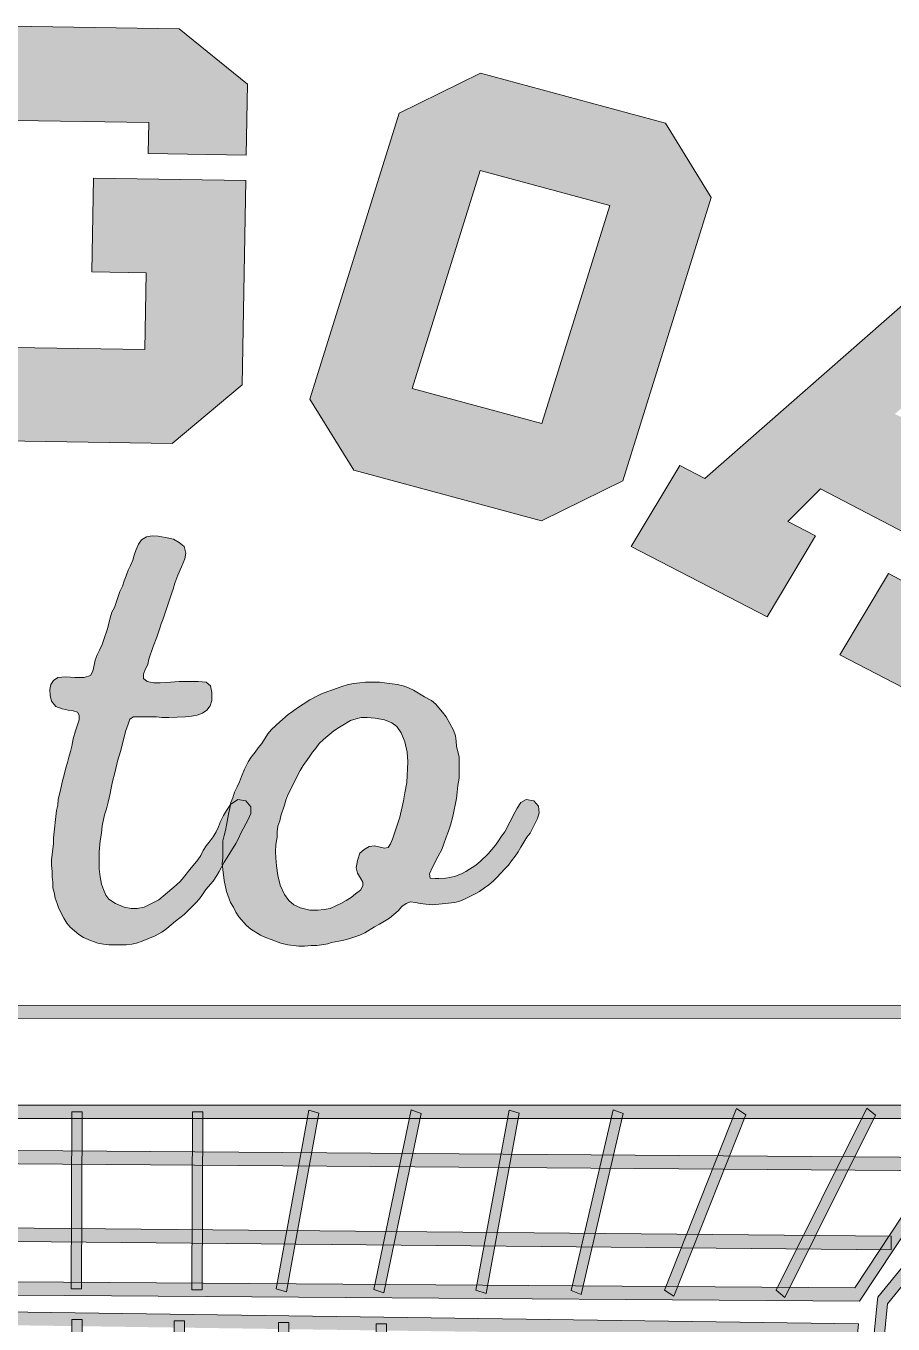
# Model space of a CAD drawing. Header units: inches. Extents: x 0.5 to 14.5, y -16.1 to -0.8.
# Drawn here: x 7.5 to 11.95, y -7.49 to -0.82 of the extents above; entities that cross this region are included whole.
import ezdxf

# ---------------------------------------------------------------- set-up
doc = ezdxf.new("R2010")
doc.units = ezdxf.units.IN
doc.header["$MEASUREMENT"] = 0
doc.layers.add('Layer 1', color=7, linetype='Continuous')

# ---------------------------------------------------------------- blocks, each defined once
blk = doc.blocks.new('block 6')
at = {"layer": 'Layer 1', "true_color": 0xc69c6d}
h = blk.add_hatch(color=33, dxfattribs=at)
h.dxf.hatch_style = 2
edge = h.paths.add_edge_path()
edge.add_spline(control_points=[(2.0844, -12.6171), (2.0844, -12.6171), (2.0844, -6.116), (2.0844, -6.116), (2.0844, -6.116), (2.0875, -6.0999), (2.0875, -6.0999), (2.1406, -5.9713), (2.2119, -5.8903), (2.3134, -5.8511), (2.3134, -5.8511), (12.6945, -5.8527), (12.6945, -5.8527), (12.788, -5.8903), (12.8593, -5.9711), (12.9125, -6.0998), (12.9125, -6.0998), (12.9156, -12.6171), (12.9156, -12.6171), (12.9156, -12.6171), (12.4864, -12.6171), (12.4864, -12.6171), (12.4864, -12.6171), (12.4864, -6.4326), (12.4864, -6.4326), (12.4864, -6.4326), (2.5136, -6.4326), (2.5136, -6.4326), (2.5136, -6.4326), (2.5136, -12.6171), (2.5136, -12.6171), (2.5136, -12.6171), (2.0844, -12.6171), (2.0844, -12.6171), (2.0844, -12.6171), (2.0844, -12.6171), (2.0844, -12.6171)], knot_values=[0, 0, 0, 0, 1, 1, 1, 2, 2, 2, 3, 3, 3, 4, 4, 4, 5, 5, 5, 6, 6, 6, 7, 7, 7, 8, 8, 8, 9, 9, 9, 10, 10, 10, 11, 11, 11, 12, 12, 12, 12], degree=3, periodic=1)
edge = h.paths.add_edge_path()
edge.add_spline(control_points=[(2.4603, -12.5484), (2.4603, -12.5484), (2.4603, -6.3639), (2.4603, -6.3639), (2.4603, -6.3639), (12.5396, -6.3639), (12.5396, -6.3639), (12.5396, -6.3639), (12.5396, -12.5484), (12.5396, -12.5484), (12.5396, -12.5484), (12.8623, -12.5484), (12.8623, -12.5484), (12.8623, -12.5484), (12.8623, -6.1248), (12.8623, -6.1248), (12.8159, -6.0157), (12.7575, -5.9501), (12.6866, -5.9199), (12.6866, -5.9199), (2.3213, -5.9183), (2.3213, -5.9183), (2.2424, -5.9501), (2.184, -6.0157), (2.1377, -6.1248), (2.1377, -6.1248), (2.1377, -12.5484), (2.1377, -12.5484), (2.1377, -12.5484), (2.4603, -12.5484), (2.4603, -12.5484), (2.4603, -12.5484), (2.4603, -12.5484), (2.4603, -12.5484)], knot_values=[0, 0, 0, 0, 1, 1, 1, 2, 2, 2, 3, 3, 3, 4, 4, 4, 5, 5, 5, 6, 6, 6, 7, 7, 7, 8, 8, 8, 9, 9, 9, 10, 10, 10, 11, 11, 11, 11], degree=3, periodic=1)
at = {"layer": 'Layer 1', "lineweight": 0}
for points, knots in [([(2.0844, -12.6171), (2.0844, -12.6171), (2.0844, -6.116), (2.0844, -6.116), (2.0844, -6.116), (2.0875, -6.0999), (2.0875, -6.0999), (2.1406, -5.9713), (2.2119, -5.8903), (2.3134, -5.8511), (2.3134, -5.8511), (12.6945, -5.8527), (12.6945, -5.8527), (12.788, -5.8903), (12.8593, -5.9711), (12.9125, -6.0998), (12.9125, -6.0998), (12.9156, -12.6171), (12.9156, -12.6171), (12.9156, -12.6171), (12.4864, -12.6171), (12.4864, -12.6171), (12.4864, -12.6171), (12.4864, -6.4326), (12.4864, -6.4326), (12.4864, -6.4326), (2.5136, -6.4326), (2.5136, -6.4326), (2.5136, -6.4326), (2.5136, -12.6171), (2.5136, -12.6171), (2.5136, -12.6171), (2.0844, -12.6171), (2.0844, -12.6171), (2.0844, -12.6171), (2.0844, -12.6171), (2.0844, -12.6171)], [0, 0, 0, 0, 1, 1, 1, 2, 2, 2, 3, 3, 3, 4, 4, 4, 5, 5, 5, 6, 6, 6, 7, 7, 7, 8, 8, 8, 9, 9, 9, 10, 10, 10, 11, 11, 11, 12, 12, 12, 12]), ([(2.4603, -12.5484), (2.4603, -12.5484), (2.4603, -6.3639), (2.4603, -6.3639), (2.4603, -6.3639), (12.5396, -6.3639), (12.5396, -6.3639), (12.5396, -6.3639), (12.5396, -12.5484), (12.5396, -12.5484), (12.5396, -12.5484), (12.8623, -12.5484), (12.8623, -12.5484), (12.8623, -12.5484), (12.8623, -6.1248), (12.8623, -6.1248), (12.8159, -6.0157), (12.7575, -5.9501), (12.6866, -5.9199), (12.6866, -5.9199), (2.3213, -5.9183), (2.3213, -5.9183), (2.2424, -5.9501), (2.184, -6.0157), (2.1377, -6.1248), (2.1377, -6.1248), (2.1377, -12.5484), (2.1377, -12.5484), (2.1377, -12.5484), (2.4603, -12.5484), (2.4603, -12.5484), (2.4603, -12.5484), (2.4603, -12.5484), (2.4603, -12.5484)], [0, 0, 0, 0, 1, 1, 1, 2, 2, 2, 3, 3, 3, 4, 4, 4, 5, 5, 5, 6, 6, 6, 7, 7, 7, 8, 8, 8, 9, 9, 9, 10, 10, 10, 11, 11, 11, 11])]:
    blk.add_open_spline(points, degree=3, knots=knots, dxfattribs=at)
blk = doc.blocks.new('block 5')
at = {"layer": 'Layer 1'}
blk.add_blockref('block 6', (0, 0), dxfattribs=at)
blk = doc.blocks.new('block 4')
at = {"layer": 'Layer 1'}
blk.add_blockref('block 5', (0, 0), dxfattribs=at)
blk = doc.blocks.new('block 9')
at = {"layer": 'Layer 1', "true_color": 0xc69c6d}
h = blk.add_hatch(color=33, dxfattribs=at)
h.dxf.hatch_style = 2
h.paths.add_polyline_path([(2.4603, -12.6523), (2.4603, -12.2568), (3.4771, -11.3665), (3.0097, -7.346), (2.4603, -6.5481), (2.4603, -6.3639), (2.6006, -6.3639), (3.1491, -7.241), (11.756, -7.3022), (12.3758, -6.3639), (12.5396, -6.3639), (12.5396, -6.6284), (11.9245, -7.384), (11.5343, -11.3517), (12.5396, -12.3194), (12.5396, -12.6511), (11.4135, -11.5709), (3.6341, -11.4942)])
h.paths.add_polyline_path([(12.4864, -12.3538), (11.4775, -11.3829), (11.8729, -7.3632), (11.8742, -7.3509), (12.4864, -6.5989), (12.4864, -6.4326), (12.4004, -6.4326), (11.7805, -7.3712), (3.1362, -7.3096), (3.1235, -7.3095), (2.5752, -6.4326), (2.5136, -6.4326), (2.5136, -6.5221), (3.0547, -7.308), (3.5348, -11.399), (2.5136, -12.2933), (2.5136, -12.5132), (3.609, -11.4324), (3.6163, -11.4252), (11.4227, -11.5023), (12.4864, -12.5144)])
h.paths.add_polyline_path([(11.3983, -11.3711), (3.6608, -11.3095), (3.6385, -11.3093), (3.1249, -7.4057), (3.1195, -7.3652), (11.7745, -7.4874)])
h.paths.add_polyline_path([(11.7141, -7.5553), (3.1827, -7.4347), (3.6835, -11.2409), (11.3513, -11.3021)])
at = {"layer": 'Layer 1', "lineweight": 0}
for points in [[(2.4603, -12.6523), (2.4603, -12.2568), (3.4771, -11.3665), (3.0097, -7.346), (2.4603, -6.5481), (2.4603, -6.3639), (2.6006, -6.3639), (3.1491, -7.241), (11.756, -7.3022), (12.3758, -6.3639), (12.5396, -6.3639), (12.5396, -6.6284), (11.9245, -7.384), (11.5343, -11.3517), (12.5396, -12.3194), (12.5396, -12.6511), (11.4135, -11.5709), (3.6341, -11.4942), (2.4603, -12.6523), (2.4603, -12.6523)], [(12.4864, -12.3538), (11.4775, -11.3829), (11.8729, -7.3632), (11.8742, -7.3509), (12.4864, -6.5989), (12.4864, -6.4326), (12.4004, -6.4326), (11.7805, -7.3712), (3.1362, -7.3096), (3.1235, -7.3095), (2.5752, -6.4326), (2.5136, -6.4326), (2.5136, -6.5221), (3.0547, -7.308), (3.5348, -11.399), (2.5136, -12.2933), (2.5136, -12.5132), (3.609, -11.4324), (3.6163, -11.4252), (11.4227, -11.5023), (12.4864, -12.5144), (12.4864, -12.3538), (12.4864, -12.3538)], [(11.3983, -11.3711), (3.6608, -11.3095), (3.6385, -11.3093), (3.1249, -7.4057), (3.1195, -7.3652), (11.7745, -7.4874), (11.3983, -11.3711), (11.3983, -11.3711)]]:
    blk.add_lwpolyline(points, dxfattribs=at)
blk = doc.blocks.new('block 8')
at = {"layer": 'Layer 1'}
blk.add_blockref('block 9', (0, 0), dxfattribs=at)
blk = doc.blocks.new('block 7')
at = {"layer": 'Layer 1'}
blk.add_blockref('block 8', (0, 0), dxfattribs=at)
blk = doc.blocks.new('block 12')
at = {"layer": 'Layer 1', "true_color": 0xc69c6d}
h = blk.add_hatch(color=33, dxfattribs=at)
h.dxf.hatch_style = 2
h.paths.add_polyline_path([(12.2102, -6.702), (12.2104, -6.6333), (2.7119, -6.562), (2.7117, -6.6307)])
at = {"layer": 'Layer 1', "lineweight": 0}
blk.add_lwpolyline([(12.2102, -6.702), (12.2104, -6.6333), (2.7119, -6.562), (2.7117, -6.6307), (12.2102, -6.702), (12.2102, -6.702)], dxfattribs=at)
blk = doc.blocks.new('block 11')
at = {"layer": 'Layer 1'}
blk.add_blockref('block 12', (0, 0), dxfattribs=at)
blk = doc.blocks.new('block 10')
at = {"layer": 'Layer 1'}
blk.add_blockref('block 11', (0, 0), dxfattribs=at)
blk = doc.blocks.new('block 15')
at = {"layer": 'Layer 1', "true_color": 0xc69c6d}
h = blk.add_hatch(color=33, dxfattribs=at)
h.dxf.hatch_style = 2
h.paths.add_polyline_path([(11.9424, -7.107), (11.9428, -7.0382), (2.9564, -6.9528), (2.956, -7.0216)])
at = {"layer": 'Layer 1', "lineweight": 0}
blk.add_lwpolyline([(11.9424, -7.107), (11.9428, -7.0382), (2.9564, -6.9528), (2.956, -7.0216), (11.9424, -7.107), (11.9424, -7.107)], dxfattribs=at)
blk = doc.blocks.new('block 14')
at = {"layer": 'Layer 1'}
blk.add_blockref('block 15', (0, 0), dxfattribs=at)
blk = doc.blocks.new('block 13')
at = {"layer": 'Layer 1'}
blk.add_blockref('block 14', (0, 0), dxfattribs=at)
blk = doc.blocks.new('block 18')
at = {"layer": 'Layer 1', "true_color": 0xc69c6d}
h = blk.add_hatch(color=33, dxfattribs=at)
h.dxf.hatch_style = 2
h.paths.add_polyline_path([(11.3971, -7.3524), (11.8621, -6.4168), (11.8173, -6.3798), (11.3523, -7.3154)])
at = {"layer": 'Layer 1', "lineweight": 0}
blk.add_lwpolyline([(11.3971, -7.3524), (11.8621, -6.4168), (11.8173, -6.3798), (11.3523, -7.3154), (11.3971, -7.3524), (11.3971, -7.3524)], dxfattribs=at)
blk = doc.blocks.new('block 17')
at = {"layer": 'Layer 1'}
blk.add_blockref('block 18', (0, 0), dxfattribs=at)
blk = doc.blocks.new('block 16')
at = {"layer": 'Layer 1'}
blk.add_blockref('block 17', (0, 0), dxfattribs=at)
blk = doc.blocks.new('block 21')
at = {"layer": 'Layer 1', "true_color": 0xc69c6d}
h = blk.add_hatch(color=33, dxfattribs=at)
h.dxf.hatch_style = 2
h.paths.add_polyline_path([(10.8261, -7.3456), (11.1958, -6.414), (11.1484, -6.3826), (10.7786, -7.3141)])
at = {"layer": 'Layer 1', "lineweight": 0}
blk.add_lwpolyline([(10.8261, -7.3456), (11.1958, -6.414), (11.1484, -6.3826), (10.7786, -7.3141), (10.8261, -7.3456), (10.8261, -7.3456)], dxfattribs=at)
blk = doc.blocks.new('block 20')
at = {"layer": 'Layer 1'}
blk.add_blockref('block 21', (0, 0), dxfattribs=at)
blk = doc.blocks.new('block 19')
at = {"layer": 'Layer 1'}
blk.add_blockref('block 20', (0, 0), dxfattribs=at)
blk = doc.blocks.new('block 24')
at = {"layer": 'Layer 1', "true_color": 0xc69c6d}
h = blk.add_hatch(color=33, dxfattribs=at)
h.dxf.hatch_style = 2
h.paths.add_polyline_path([(10.3511, -7.3362), (10.5657, -6.4081), (10.5147, -6.3885), (10.3001, -7.3166)])
at = {"layer": 'Layer 1', "lineweight": 0}
blk.add_lwpolyline([(10.3511, -7.3362), (10.5657, -6.4081), (10.5147, -6.3885), (10.3001, -7.3166), (10.3511, -7.3362), (10.3511, -7.3362)], dxfattribs=at)
blk = doc.blocks.new('block 23')
at = {"layer": 'Layer 1'}
blk.add_blockref('block 24', (0, 0), dxfattribs=at)
blk = doc.blocks.new('block 22')
at = {"layer": 'Layer 1'}
blk.add_blockref('block 23', (0, 0), dxfattribs=at)
blk = doc.blocks.new('block 27')
at = {"layer": 'Layer 1', "true_color": 0xc69c6d}
h = blk.add_hatch(color=33, dxfattribs=at)
h.dxf.hatch_style = 2
h.paths.add_polyline_path([(9.8625, -7.3309), (10.0323, -6.4062), (9.9805, -6.3904), (9.8107, -7.3151)])
at = {"layer": 'Layer 1', "lineweight": 0}
blk.add_lwpolyline([(9.8625, -7.3309), (10.0323, -6.4062), (9.9805, -6.3904), (9.8107, -7.3151), (9.8625, -7.3309), (9.8625, -7.3309)], dxfattribs=at)
blk = doc.blocks.new('block 26')
at = {"layer": 'Layer 1'}
blk.add_blockref('block 27', (0, 0), dxfattribs=at)
blk = doc.blocks.new('block 25')
at = {"layer": 'Layer 1'}
blk.add_blockref('block 26', (0, 0), dxfattribs=at)
blk = doc.blocks.new('block 30')
at = {"layer": 'Layer 1', "true_color": 0xc69c6d}
h = blk.add_hatch(color=33, dxfattribs=at)
h.dxf.hatch_style = 2
h.paths.add_polyline_path([(9.3377, -7.3281), (9.5287, -6.4072), (9.4773, -6.3894), (9.2863, -7.3104)])
at = {"layer": 'Layer 1', "lineweight": 0}
blk.add_lwpolyline([(9.3377, -7.3281), (9.5287, -6.4072), (9.4773, -6.3894), (9.2863, -7.3104), (9.3377, -7.3281), (9.3377, -7.3281)], dxfattribs=at)
blk = doc.blocks.new('block 29')
at = {"layer": 'Layer 1'}
blk.add_blockref('block 30', (0, 0), dxfattribs=at)
blk = doc.blocks.new('block 28')
at = {"layer": 'Layer 1'}
blk.add_blockref('block 29', (0, 0), dxfattribs=at)
blk = doc.blocks.new('block 33')
at = {"layer": 'Layer 1', "true_color": 0xc69c6d}
h = blk.add_hatch(color=33, dxfattribs=at)
h.dxf.hatch_style = 2
h.paths.add_polyline_path([(8.8372, -7.3236), (9.0042, -6.4062), (8.9524, -6.3904), (8.7854, -7.3077)])
at = {"layer": 'Layer 1', "lineweight": 0}
blk.add_lwpolyline([(8.8372, -7.3236), (9.0042, -6.4062), (8.9524, -6.3904), (8.7854, -7.3077), (8.8372, -7.3236), (8.8372, -7.3236)], dxfattribs=at)
blk = doc.blocks.new('block 32')
at = {"layer": 'Layer 1'}
blk.add_blockref('block 33', (0, 0), dxfattribs=at)
blk = doc.blocks.new('block 31')
at = {"layer": 'Layer 1'}
blk.add_blockref('block 32', (0, 0), dxfattribs=at)
blk = doc.blocks.new('block 36')
at = {"layer": 'Layer 1', "true_color": 0xc69c6d}
h = blk.add_hatch(color=33, dxfattribs=at)
h.dxf.hatch_style = 2
h.paths.add_polyline_path([(8.405, -7.3127), (8.4089, -6.3984), (8.3556, -6.3981), (8.3517, -7.3124)])
at = {"layer": 'Layer 1', "lineweight": 0}
blk.add_lwpolyline([(8.405, -7.3127), (8.4089, -6.3984), (8.3556, -6.3981), (8.3517, -7.3124), (8.405, -7.3127), (8.405, -7.3127)], dxfattribs=at)
blk = doc.blocks.new('block 35')
at = {"layer": 'Layer 1'}
blk.add_blockref('block 36', (0, 0), dxfattribs=at)
blk = doc.blocks.new('block 34')
at = {"layer": 'Layer 1'}
blk.add_blockref('block 35', (0, 0), dxfattribs=at)
blk = doc.blocks.new('block 39')
at = {"layer": 'Layer 1', "true_color": 0xc69c6d}
h = blk.add_hatch(color=33, dxfattribs=at)
h.dxf.hatch_style = 2
h.paths.add_polyline_path([(7.7851, -7.3082), (7.7889, -6.3984), (7.7356, -6.3981), (7.7318, -7.308)])
at = {"layer": 'Layer 1', "lineweight": 0}
blk.add_lwpolyline([(7.7851, -7.3082), (7.7889, -6.3984), (7.7356, -6.3981), (7.7318, -7.308), (7.7851, -7.3082), (7.7851, -7.3082)], dxfattribs=at)
blk = doc.blocks.new('block 38')
at = {"layer": 'Layer 1'}
blk.add_blockref('block 39', (0, 0), dxfattribs=at)
blk = doc.blocks.new('block 37')
at = {"layer": 'Layer 1'}
blk.add_blockref('block 38', (0, 0), dxfattribs=at)
blk = doc.blocks.new('block 66')
at = {"layer": 'Layer 1', "true_color": 0xc69c6d}
h = blk.add_hatch(color=33, dxfattribs=at)
h.dxf.hatch_style = 2
h.paths.add_polyline_path([(11.8695, -7.8241), (12.525, -7.3982), (12.501, -7.3367), (11.8456, -7.7626)])
at = {"layer": 'Layer 1', "lineweight": 0}
blk.add_lwpolyline([(11.8695, -7.8241), (12.525, -7.3982), (12.501, -7.3367), (11.8456, -7.7626), (11.8695, -7.8241), (11.8695, -7.8241)], dxfattribs=at)
blk = doc.blocks.new('block 65')
at = {"layer": 'Layer 1'}
blk.add_blockref('block 66', (0, 0), dxfattribs=at)
blk = doc.blocks.new('block 64')
at = {"layer": 'Layer 1'}
blk.add_blockref('block 65', (0, 0), dxfattribs=at)
blk = doc.blocks.new('block 105')
at = {"layer": 'Layer 1', "true_color": 0xc69c6d}
h = blk.add_hatch(color=33, dxfattribs=at)
h.dxf.hatch_style = 2
h.paths.add_polyline_path([(9.3329, -11.3203), (9.3512, -7.4875), (9.298, -7.487), (9.2797, -11.3198)])
at = {"layer": 'Layer 1', "lineweight": 0}
blk.add_lwpolyline([(9.3329, -11.3203), (9.3512, -7.4875), (9.298, -7.487), (9.2797, -11.3198), (9.3329, -11.3203), (9.3329, -11.3203)], dxfattribs=at)
blk = doc.blocks.new('block 104')
at = {"layer": 'Layer 1'}
blk.add_blockref('block 105', (0, 0), dxfattribs=at)
blk = doc.blocks.new('block 103')
at = {"layer": 'Layer 1'}
blk.add_blockref('block 104', (0, 0), dxfattribs=at)
blk = doc.blocks.new('block 108')
at = {"layer": 'Layer 1', "true_color": 0xc69c6d}
h = blk.add_hatch(color=33, dxfattribs=at)
h.dxf.hatch_style = 2
h.paths.add_polyline_path([(8.8318, -11.3164), (8.8502, -7.4804), (8.7969, -7.4798), (8.7785, -11.3159)])
at = {"layer": 'Layer 1', "lineweight": 0}
blk.add_lwpolyline([(8.8318, -11.3164), (8.8502, -7.4804), (8.7969, -7.4798), (8.7785, -11.3159), (8.8318, -11.3164), (8.8318, -11.3164)], dxfattribs=at)
blk = doc.blocks.new('block 107')
at = {"layer": 'Layer 1'}
blk.add_blockref('block 108', (0, 0), dxfattribs=at)
blk = doc.blocks.new('block 106')
at = {"layer": 'Layer 1'}
blk.add_blockref('block 107', (0, 0), dxfattribs=at)
blk = doc.blocks.new('block 111')
at = {"layer": 'Layer 1', "true_color": 0xc69c6d}
h = blk.add_hatch(color=33, dxfattribs=at)
h.dxf.hatch_style = 2
h.paths.add_polyline_path([(8.2954, -11.3121), (8.3138, -7.4729), (8.2605, -7.4723), (8.2421, -11.3116)])
at = {"layer": 'Layer 1', "lineweight": 0}
blk.add_lwpolyline([(8.2954, -11.3121), (8.3138, -7.4729), (8.2605, -7.4723), (8.2421, -11.3116), (8.2954, -11.3121), (8.2954, -11.3121)], dxfattribs=at)
blk = doc.blocks.new('block 110')
at = {"layer": 'Layer 1'}
blk.add_blockref('block 111', (0, 0), dxfattribs=at)
blk = doc.blocks.new('block 109')
at = {"layer": 'Layer 1'}
blk.add_blockref('block 110', (0, 0), dxfattribs=at)
blk = doc.blocks.new('block 114')
at = {"layer": 'Layer 1', "true_color": 0xc69c6d}
h = blk.add_hatch(color=33, dxfattribs=at)
h.dxf.hatch_style = 2
h.paths.add_polyline_path([(7.7834, -11.3087), (7.8367, -11.3076), (7.7892, -7.4645), (7.7359, -7.4656)])
at = {"layer": 'Layer 1', "lineweight": 0}
blk.add_lwpolyline([(7.7834, -11.3087), (7.8367, -11.3076), (7.7892, -7.4645), (7.7359, -7.4656), (7.7834, -11.3087), (7.7834, -11.3087)], dxfattribs=at)
blk = doc.blocks.new('block 113')
at = {"layer": 'Layer 1'}
blk.add_blockref('block 114', (0, 0), dxfattribs=at)
blk = doc.blocks.new('block 112')
at = {"layer": 'Layer 1'}
blk.add_blockref('block 113', (0, 0), dxfattribs=at)
blk = doc.blocks.new('block 3')
at = {"layer": 'Layer 1'}
for name in ['block 4', 'block 7', 'block 37', 'block 34', 'block 31', 'block 28', 'block 25', 'block 22', 'block 19', 'block 16', 'block 10', 'block 13', 'block 64', 'block 112', 'block 109', 'block 106', 'block 103']:
    blk.add_blockref(name, (0, 0), dxfattribs=at)
blk = doc.blocks.new('block 189')
at = {"layer": 'Layer 1', "true_color": 0xfbb03b}
h = blk.add_hatch(color=40, dxfattribs=at)
h.dxf.hatch_style = 2
h.paths.add_polyline_path([(8.654, -4.8331), (8.654, -4.8675), (8.6413, -4.8987), (8.6033, -4.9674), (8.5907, -4.9955), (8.578, -5.0205), (8.5464, -5.0704), (8.5337, -5.0923), (8.5179, -5.1172), (8.4925, -5.1641), (8.4799, -5.1859), (8.4609, -5.214), (8.4229, -5.2577), (8.4071, -5.2827), (8.3912, -5.3046), (8.3722, -5.3264), (8.3121, -5.3858), (8.2678, -5.4201), (8.2234, -5.4576), (8.1981, -5.4763), (8.1633, -5.495), (8.1253, -5.5106), (8.0968, -5.5231), (8.0683, -5.5325), (8.043, -5.5388), (8.0145, -5.5419), (7.9258, -5.5419), (7.8973, -5.5388), (7.8688, -5.5325), (7.8308, -5.52), (7.796, -5.5044), (7.7707, -5.4888), (7.7264, -5.4513), (7.7105, -5.4295), (7.6947, -5.4045), (7.6694, -5.3545), (7.6599, -5.3296), (7.6504, -5.3015), (7.644, -5.2734), (7.6377, -5.2484), (7.6377, -5.2203), (7.6345, -5.1922), (7.6345, -5.1641), (7.6314, -5.1329), (7.6314, -5.1048), (7.6409, -5.0205), (7.6409, -4.9924), (7.6567, -4.8518), (7.663, -4.8238), (7.6662, -4.7956), (7.6789, -4.7394), (7.6884, -4.6989), (7.6979, -4.6614), (7.7042, -4.6333), (7.7137, -4.6052), (7.72, -4.5771), (7.7295, -4.549), (7.7359, -4.5209), (7.7422, -4.4834), (7.7548, -4.4428), (7.7738, -4.3866), (7.7738, -4.3616), (7.7644, -4.346), (7.7422, -4.3398), (7.7169, -4.3367), (7.6852, -4.3304), (7.6535, -4.3179), (7.6314, -4.2898), (7.625, -4.2617), (7.6219, -4.2305), (7.6282, -4.2055), (7.6409, -4.1837), (7.663, -4.1681), (7.7042, -4.1649), (7.7517, -4.1681), (7.7992, -4.1681), (7.8308, -4.1587), (7.8435, -4.1368), (7.8498, -4.1056), (7.8562, -4.0806), (7.8657, -4.0525), (7.8783, -4.0276), (7.891, -3.9995), (7.9005, -3.9745), (7.9195, -3.9183), (7.9321, -3.8621), (7.9416, -3.834), (7.9543, -3.809), (7.9733, -3.7528), (7.9828, -3.7278), (7.9955, -3.6997), (8.005, -3.6716), (8.0145, -3.6466), (8.024, -3.6185), (8.0366, -3.5936), (8.0493, -3.5655), (8.0556, -3.5405), (8.0651, -3.5124), (8.0778, -3.4843), (8.0936, -3.4624), (8.1189, -3.4468), (8.1474, -3.4406), (8.1791, -3.4437), (8.2171, -3.4499), (8.2583, -3.4593), (8.2867, -3.4749), (8.3121, -3.4968), (8.3216, -3.5311), (8.3152, -3.5592), (8.2994, -3.5998), (8.2804, -3.6435), (8.2646, -3.6841), (8.2551, -3.7153), (8.2487, -3.7341), (8.2393, -3.7653), (8.2044, -3.8683), (8.1949, -3.8933), (8.1854, -3.9214), (8.1728, -3.962), (8.1538, -4.0088), (8.1316, -4.0744), (8.1253, -4.1025), (8.1126, -4.1275), (8.1031, -4.1525), (8.1031, -4.1743), (8.1221, -4.1899), (8.1569, -4.1962), (8.1886, -4.1962), (8.2424, -4.193), (8.2867, -4.1899), (8.3849, -4.1899), (8.4261, -4.193), (8.4482, -4.2118), (8.4545, -4.2461), (8.4545, -4.2867), (8.445, -4.3148), (8.4292, -4.3367), (8.4071, -4.3523), (8.3786, -4.3616), (8.3501, -4.3679), (8.3184, -4.371), (8.2329, -4.3741), (8.1981, -4.3741), (8.1696, -4.371), (8.0525, -4.371), (8.0335, -4.3835), (8.024, -4.4085), (8.0113, -4.446), (7.9986, -4.4959), (7.986, -4.549), (7.9701, -4.5989), (7.9575, -4.652), (7.9448, -4.702), (7.9353, -4.7457), (7.9321, -4.7644), (7.9226, -4.8081), (7.9132, -4.8425), (7.9036, -4.8737), (7.891, -4.9299), (7.8878, -4.9674), (7.8815, -5.008), (7.8752, -5.0642), (7.8752, -5.1516), (7.8815, -5.1922), (7.8878, -5.2296), (7.8973, -5.2577), (7.91, -5.2858), (7.9258, -5.3077), (7.9606, -5.3296), (8.005, -5.3483), (8.0398, -5.3545), (8.0715, -5.3545), (8.1063, -5.3483), (8.1823, -5.3108), (8.2709, -5.2359), (8.2931, -5.214), (8.3089, -5.1953), (8.3406, -5.1547), (8.3817, -5.1048), (8.3976, -5.0829), (8.4102, -5.0579), (8.4261, -5.0329), (8.445, -5.008), (8.4609, -4.9861), (8.4767, -4.9611), (8.4894, -4.9362), (8.4989, -4.9081), (8.5147, -4.8768), (8.5305, -4.8518), (8.5495, -4.8206), (8.5875, -4.7956), (8.6287, -4.8019)])
h = blk.add_hatch(color=40, dxfattribs=at)
h.dxf.hatch_style = 2
h.paths.add_polyline_path([(9.4106, -5.367), (9.3663, -5.4045), (9.3157, -5.4357), (9.2903, -5.4482), (9.2397, -5.4794), (9.2143, -5.4919), (9.1574, -5.5106), (9.1257, -5.52), (9.0687, -5.5294), (9.0497, -5.5356), (9.018, -5.5419), (8.9927, -5.545), (8.9642, -5.545), (8.9294, -5.5481), (8.9009, -5.5481), (8.8439, -5.5419), (8.8091, -5.5325), (8.7806, -5.5231), (8.7584, -5.5138), (8.7299, -5.5044), (8.7046, -5.4919), (8.6539, -5.4607), (8.6318, -5.442), (8.5938, -5.3982), (8.578, -5.3733), (8.5653, -5.3483), (8.5495, -5.3233), (8.5305, -5.2671), (8.5178, -5.2109), (8.5115, -5.1547), (8.5083, -5.1235), (8.5115, -5.0954), (8.5115, -5.008), (8.5178, -4.9799), (8.5241, -4.9549), (8.5305, -4.9268), (8.54, -4.8706), (8.5463, -4.8394), (8.5526, -4.8113), (8.5621, -4.7863), (8.5716, -4.7582), (8.5843, -4.7301), (8.597, -4.7051), (8.6065, -4.677), (8.6223, -4.6395), (8.6413, -4.6021), (8.6571, -4.5771), (8.6761, -4.5521), (8.6919, -4.5303), (8.7109, -4.5084), (8.7426, -4.4584), (8.7616, -4.4366), (8.8028, -4.396), (8.8471, -4.3585), (8.8692, -4.3429), (8.8946, -4.3242), (8.9231, -4.3055), (8.9579, -4.2836), (8.9927, -4.2649), (9.018, -4.2524), (9.0497, -4.2399), (9.0687, -4.2336), (9.1035, -4.2211), (9.1225, -4.2149), (9.1542, -4.2055), (9.1827, -4.1993), (9.2143, -4.1962), (9.2428, -4.193), (9.3157, -4.193), (9.3663, -4.1993), (9.4075, -4.2055), (9.436, -4.2118), (9.4645, -4.2211), (9.4898, -4.2336), (9.5468, -4.268), (9.5816, -4.2867), (9.6038, -4.3055), (9.6196, -4.3242), (9.6386, -4.346), (9.6576, -4.371), (9.6956, -4.4397), (9.7051, -4.4678), (9.7082, -4.4959), (9.7114, -4.5209), (9.7241, -4.5771), (9.7241, -4.6864), (9.7177, -4.7238), (9.7146, -4.7582), (9.7114, -4.7894), (9.6924, -4.8831), (9.6797, -4.9268), (9.6703, -4.958), (9.6576, -4.9892), (9.6449, -5.0236), (9.6354, -5.0517), (9.6164, -5.086), (9.5879, -5.1422), (9.5721, -5.1766), (9.5753, -5.1984), (9.6006, -5.2015), (9.6196, -5.2015), (9.6544, -5.1984), (9.6766, -5.1953), (9.7051, -5.1891), (9.7367, -5.1766), (9.7589, -5.1641), (9.8096, -5.1329), (9.8317, -5.1141), (9.8729, -5.0735), (9.9109, -5.0298), (9.9267, -5.008), (9.9425, -4.983), (9.9584, -4.9611), (9.9837, -4.9112), (10.0122, -4.8581), (10.0217, -4.8394), (10.0407, -4.8113), (10.0692, -4.7956), (10.1072, -4.8019), (10.1325, -4.83), (10.1357, -4.8643), (10.1262, -4.8924), (10.0882, -4.9674), (10.0723, -4.9892), (10.0407, -5.0392), (10.028, -5.0642), (10.0122, -5.086), (9.9932, -5.111), (9.9774, -5.1329), (9.9584, -5.1516), (9.9172, -5.1953), (9.8982, -5.214), (9.876, -5.2328), (9.8539, -5.2484), (9.8286, -5.2671), (9.8064, -5.2796), (9.7557, -5.3046), (9.7273, -5.3171), (9.7019, -5.3233), (9.5879, -5.3358), (9.5531, -5.3327), (9.5246, -5.3296), (9.4993, -5.3233), (9.474, -5.3202), (9.4518, -5.3296), (9.4296, -5.3452)])
h.paths.add_polyline_path([(8.7838, -5.0267), (8.7806, -5.0642), (8.7838, -5.0954), (8.7869, -5.136), (8.7933, -5.1859), (8.8059, -5.2359), (8.8281, -5.2827), (8.8502, -5.314), (8.8756, -5.3358), (8.9104, -5.3514), (8.9579, -5.3639), (8.999, -5.3639), (9.0307, -5.3608), (9.0624, -5.3545), (9.0909, -5.342), (9.1162, -5.3296), (9.1447, -5.314), (9.17, -5.2983), (9.1922, -5.2796), (9.2175, -5.2609), (9.2302, -5.239), (9.2302, -5.2203), (9.2175, -5.1984), (9.2017, -5.1734), (9.1953, -5.1453), (9.2017, -5.1079), (9.2143, -5.0704), (9.2365, -5.0517), (9.2618, -5.0361), (9.2903, -5.0329), (9.3188, -5.0392), (9.341, -5.0454), (9.36, -5.0423), (9.3726, -5.0236), (9.3822, -4.9986), (9.4201, -4.8862), (9.4391, -4.8019), (9.4455, -4.7613), (9.455, -4.7082), (9.4613, -4.6021), (9.4581, -4.5521), (9.4455, -4.499), (9.4265, -4.4522), (9.4043, -4.421), (9.379, -4.4022), (9.341, -4.3866), (9.2935, -4.3773), (9.2523, -4.3741), (9.2207, -4.3741), (9.1953, -4.3804), (9.1668, -4.3897), (9.1352, -4.4085), (9.1099, -4.4241), (9.0814, -4.4428), (9.0497, -4.4678), (9.0275, -4.4865), (9.0054, -4.5084), (8.9896, -4.5303), (8.9705, -4.5521), (8.9547, -4.5771), (8.9231, -4.6208), (8.9072, -4.6458), (8.8439, -4.7707), (8.8344, -4.7988), (8.8281, -4.8238), (8.8091, -4.8799), (8.8028, -4.9049), (8.7933, -4.933), (8.7901, -4.9611), (8.7901, -4.9892)])
at = {"layer": 'Layer 1', "lineweight": 0}
for points in [[(8.654, -4.8331), (8.654, -4.8675), (8.6413, -4.8987), (8.6033, -4.9674), (8.5907, -4.9955), (8.578, -5.0205), (8.5464, -5.0704), (8.5337, -5.0923), (8.5179, -5.1172), (8.4925, -5.1641), (8.4799, -5.1859), (8.4609, -5.214), (8.4229, -5.2577), (8.4071, -5.2827), (8.3912, -5.3046), (8.3722, -5.3264), (8.3121, -5.3858), (8.2678, -5.4201), (8.2234, -5.4576), (8.1981, -5.4763), (8.1633, -5.495), (8.1253, -5.5106), (8.0968, -5.5231), (8.0683, -5.5325), (8.043, -5.5388), (8.0145, -5.5419), (7.9258, -5.5419), (7.8973, -5.5388), (7.8688, -5.5325), (7.8308, -5.52), (7.796, -5.5044), (7.7707, -5.4888), (7.7264, -5.4513), (7.7105, -5.4295), (7.6947, -5.4045), (7.6694, -5.3545), (7.6599, -5.3296), (7.6504, -5.3015), (7.644, -5.2734), (7.6377, -5.2484), (7.6377, -5.2203), (7.6345, -5.1922), (7.6345, -5.1641), (7.6314, -5.1329), (7.6314, -5.1048), (7.6409, -5.0205), (7.6409, -4.9924), (7.6567, -4.8518), (7.663, -4.8238), (7.6662, -4.7956), (7.6789, -4.7394), (7.6884, -4.6989), (7.6979, -4.6614), (7.7042, -4.6333), (7.7137, -4.6052), (7.72, -4.5771), (7.7295, -4.549), (7.7359, -4.5209), (7.7422, -4.4834), (7.7548, -4.4428), (7.7738, -4.3866), (7.7738, -4.3616), (7.7644, -4.346), (7.7422, -4.3398), (7.7169, -4.3367), (7.6852, -4.3304), (7.6535, -4.3179), (7.6314, -4.2898), (7.625, -4.2617), (7.6219, -4.2305), (7.6282, -4.2055), (7.6409, -4.1837), (7.663, -4.1681), (7.7042, -4.1649), (7.7517, -4.1681), (7.7992, -4.1681), (7.8308, -4.1587), (7.8435, -4.1368), (7.8498, -4.1056), (7.8562, -4.0806), (7.8657, -4.0525), (7.8783, -4.0276), (7.891, -3.9995), (7.9005, -3.9745), (7.9195, -3.9183), (7.9321, -3.8621), (7.9416, -3.834), (7.9543, -3.809), (7.9733, -3.7528), (7.9828, -3.7278), (7.9955, -3.6997), (8.005, -3.6716), (8.0145, -3.6466), (8.024, -3.6185), (8.0366, -3.5936), (8.0493, -3.5655), (8.0556, -3.5405), (8.0651, -3.5124), (8.0778, -3.4843), (8.0936, -3.4624), (8.1189, -3.4468), (8.1474, -3.4406), (8.1791, -3.4437), (8.2171, -3.4499), (8.2583, -3.4593), (8.2867, -3.4749), (8.3121, -3.4968), (8.3216, -3.5311), (8.3152, -3.5592), (8.2994, -3.5998), (8.2804, -3.6435), (8.2646, -3.6841), (8.2551, -3.7153), (8.2487, -3.7341), (8.2393, -3.7653), (8.2044, -3.8683), (8.1949, -3.8933), (8.1854, -3.9214), (8.1728, -3.962), (8.1538, -4.0088), (8.1316, -4.0744), (8.1253, -4.1025), (8.1126, -4.1275), (8.1031, -4.1525), (8.1031, -4.1743), (8.1221, -4.1899), (8.1569, -4.1962), (8.1886, -4.1962), (8.2424, -4.193), (8.2867, -4.1899), (8.3849, -4.1899), (8.4261, -4.193), (8.4482, -4.2118), (8.4545, -4.2461), (8.4545, -4.2867), (8.445, -4.3148), (8.4292, -4.3367), (8.4071, -4.3523), (8.3786, -4.3616), (8.3501, -4.3679), (8.3184, -4.371), (8.2329, -4.3741), (8.1981, -4.3741), (8.1696, -4.371), (8.0525, -4.371), (8.0335, -4.3835), (8.024, -4.4085), (8.0113, -4.446), (7.9986, -4.4959), (7.986, -4.549), (7.9701, -4.5989), (7.9575, -4.652), (7.9448, -4.702), (7.9353, -4.7457), (7.9321, -4.7644), (7.9226, -4.8081), (7.9132, -4.8425), (7.9036, -4.8737), (7.891, -4.9299), (7.8878, -4.9674), (7.8815, -5.008), (7.8752, -5.0642), (7.8752, -5.1516), (7.8815, -5.1922), (7.8878, -5.2296), (7.8973, -5.2577), (7.91, -5.2858), (7.9258, -5.3077), (7.9606, -5.3296), (8.005, -5.3483), (8.0398, -5.3545), (8.0715, -5.3545), (8.1063, -5.3483), (8.1823, -5.3108), (8.2709, -5.2359), (8.2931, -5.214), (8.3089, -5.1953), (8.3406, -5.1547), (8.3817, -5.1048), (8.3976, -5.0829), (8.4102, -5.0579), (8.4261, -5.0329), (8.445, -5.008), (8.4609, -4.9861), (8.4767, -4.9611), (8.4894, -4.9362), (8.4989, -4.9081), (8.5147, -4.8768), (8.5305, -4.8518), (8.5495, -4.8206), (8.5875, -4.7956), (8.6287, -4.8019), (8.654, -4.8331)], [(9.4106, -5.367), (9.3663, -5.4045), (9.3157, -5.4357), (9.2903, -5.4482), (9.2397, -5.4794), (9.2143, -5.4919), (9.1574, -5.5106), (9.1257, -5.52), (9.0687, -5.5294), (9.0497, -5.5356), (9.018, -5.5419), (8.9927, -5.545), (8.9642, -5.545), (8.9294, -5.5481), (8.9009, -5.5481), (8.8439, -5.5419), (8.8091, -5.5325), (8.7806, -5.5231), (8.7584, -5.5138), (8.7299, -5.5044), (8.7046, -5.4919), (8.6539, -5.4607), (8.6318, -5.442), (8.5938, -5.3982), (8.578, -5.3733), (8.5653, -5.3483), (8.5495, -5.3233), (8.5305, -5.2671), (8.5178, -5.2109), (8.5115, -5.1547), (8.5083, -5.1235), (8.5115, -5.0954), (8.5115, -5.008), (8.5178, -4.9799), (8.5241, -4.9549), (8.5305, -4.9268), (8.54, -4.8706), (8.5463, -4.8394), (8.5526, -4.8113), (8.5621, -4.7863), (8.5716, -4.7582), (8.5843, -4.7301), (8.597, -4.7051), (8.6065, -4.677), (8.6223, -4.6395), (8.6413, -4.6021), (8.6571, -4.5771), (8.6761, -4.5521), (8.6919, -4.5303), (8.7109, -4.5084), (8.7426, -4.4584), (8.7616, -4.4366), (8.8028, -4.396), (8.8471, -4.3585), (8.8692, -4.3429), (8.8946, -4.3242), (8.9231, -4.3055), (8.9579, -4.2836), (8.9927, -4.2649), (9.018, -4.2524), (9.0497, -4.2399), (9.0687, -4.2336), (9.1035, -4.2211), (9.1225, -4.2149), (9.1542, -4.2055), (9.1827, -4.1993), (9.2143, -4.1962), (9.2428, -4.193), (9.3157, -4.193), (9.3663, -4.1993), (9.4075, -4.2055), (9.436, -4.2118), (9.4645, -4.2211), (9.4898, -4.2336), (9.5468, -4.268), (9.5816, -4.2867), (9.6038, -4.3055), (9.6196, -4.3242), (9.6386, -4.346), (9.6576, -4.371), (9.6956, -4.4397), (9.7051, -4.4678), (9.7082, -4.4959), (9.7114, -4.5209), (9.7241, -4.5771), (9.7241, -4.6864), (9.7177, -4.7238), (9.7146, -4.7582), (9.7114, -4.7894), (9.6924, -4.8831), (9.6797, -4.9268), (9.6703, -4.958), (9.6576, -4.9892), (9.6449, -5.0236), (9.6354, -5.0517), (9.6164, -5.086), (9.5879, -5.1422), (9.5721, -5.1766), (9.5753, -5.1984), (9.6006, -5.2015), (9.6196, -5.2015), (9.6544, -5.1984), (9.6766, -5.1953), (9.7051, -5.1891), (9.7367, -5.1766), (9.7589, -5.1641), (9.8096, -5.1329), (9.8317, -5.1141), (9.8729, -5.0735), (9.9109, -5.0298), (9.9267, -5.008), (9.9425, -4.983), (9.9584, -4.9611), (9.9837, -4.9112), (10.0122, -4.8581), (10.0217, -4.8394), (10.0407, -4.8113), (10.0692, -4.7956), (10.1072, -4.8019), (10.1325, -4.83), (10.1357, -4.8643), (10.1262, -4.8924), (10.0882, -4.9674), (10.0723, -4.9892), (10.0407, -5.0392), (10.028, -5.0642), (10.0122, -5.086), (9.9932, -5.111), (9.9774, -5.1329), (9.9584, -5.1516), (9.9172, -5.1953), (9.8982, -5.214), (9.876, -5.2328), (9.8539, -5.2484), (9.8286, -5.2671), (9.8064, -5.2796), (9.7557, -5.3046), (9.7273, -5.3171), (9.7019, -5.3233), (9.5879, -5.3358), (9.5531, -5.3327), (9.5246, -5.3296), (9.4993, -5.3233), (9.474, -5.3202), (9.4518, -5.3296), (9.4296, -5.3452), (9.4106, -5.367)], [(8.7838, -5.0267), (8.7806, -5.0642), (8.7838, -5.0954), (8.7869, -5.136), (8.7933, -5.1859), (8.8059, -5.2359), (8.8281, -5.2827), (8.8502, -5.314), (8.8756, -5.3358), (8.9104, -5.3514), (8.9579, -5.3639), (8.999, -5.3639), (9.0307, -5.3608), (9.0624, -5.3545), (9.0909, -5.342), (9.1162, -5.3296), (9.1447, -5.314), (9.17, -5.2983), (9.1922, -5.2796), (9.2175, -5.2609), (9.2302, -5.239), (9.2302, -5.2203), (9.2175, -5.1984), (9.2017, -5.1734), (9.1953, -5.1453), (9.2017, -5.1079), (9.2143, -5.0704), (9.2365, -5.0517), (9.2618, -5.0361), (9.2903, -5.0329), (9.3188, -5.0392), (9.341, -5.0454), (9.36, -5.0423), (9.3726, -5.0236), (9.3822, -4.9986), (9.4201, -4.8862), (9.4391, -4.8019), (9.4455, -4.7613), (9.455, -4.7082), (9.4613, -4.6021), (9.4581, -4.5521), (9.4455, -4.499), (9.4265, -4.4522), (9.4043, -4.421), (9.379, -4.4022), (9.341, -4.3866), (9.2935, -4.3773), (9.2523, -4.3741), (9.2207, -4.3741), (9.1953, -4.3804), (9.1668, -4.3897), (9.1352, -4.4085), (9.1099, -4.4241), (9.0814, -4.4428), (9.0497, -4.4678), (9.0275, -4.4865), (9.0054, -4.5084), (8.9896, -4.5303), (8.9705, -4.5521), (8.9547, -4.5771), (8.9231, -4.6208), (8.9072, -4.6458), (8.8439, -4.7707), (8.8344, -4.7988), (8.8281, -4.8238), (8.8091, -4.8799), (8.8028, -4.9049), (8.7933, -4.933), (8.7901, -4.9611), (8.7901, -4.9892), (8.7838, -5.0267)]]:
    blk.add_lwpolyline(points, dxfattribs=at)
blk = doc.blocks.new('block 191')
at = {"layer": 'Layer 1', "true_color": 0xfbb03b}
h = blk.add_hatch(color=40, dxfattribs=at)
h.dxf.hatch_style = 2
h.paths.add_polyline_path([(7.3123, -0.8234), (8.2872, -0.8378), (8.637, -1.1228), (8.6308, -1.4861), (8.1281, -1.4787), (8.1308, -1.3189), (7.4522, -1.3088), (7.4323, -2.4738), (8.111, -2.4838), (8.1177, -2.0905), (7.8379, -2.0864), (7.8461, -1.6056), (8.6285, -1.6172), (8.6107, -2.6661), (8.2509, -2.9667), (7.276, -2.9523), (6.9264, -2.6561), (6.9525, -1.1265)])
h = blk.add_hatch(color=40, dxfattribs=at)
h.dxf.hatch_style = 2
h.paths.add_polyline_path([(9.8334, -1.0652), (10.7843, -1.3229), (11.0186, -1.705), (10.565, -3.1596), (10.1475, -3.3651), (9.1833, -3.1038), (8.9579, -2.7397), (9.416, -1.2707)])
h.paths.add_polyline_path([(9.8317, -1.5655), (9.4829, -2.6843), (10.1492, -2.8649), (10.4981, -1.7461)])
h = blk.add_hatch(color=40, dxfattribs=at)
h.dxf.hatch_style = 2
h.paths.add_polyline_path([(12.3363, -1.9622), (12.8264, -2.2166), (12.4701, -3.917), (12.6249, -3.9974), (12.376, -4.4142), (11.679, -4.0523), (11.928, -3.6355), (12.0707, -3.7096), (12.1347, -3.4885), (11.5794, -3.2001), (11.4125, -3.3679), (11.5541, -3.4414), (11.3051, -3.8581), (10.6081, -3.4962), (10.8571, -3.0795), (10.9865, -3.1467)])
h.paths.add_polyline_path([(12.3692, -2.4724), (11.9615, -2.8153), (12.2712, -2.9761)])
at = {"layer": 'Layer 1', "lineweight": 0}
for points in [[(7.3123, -0.8234), (8.2872, -0.8378), (8.637, -1.1228), (8.6308, -1.4861), (8.1281, -1.4787), (8.1308, -1.3189), (7.4522, -1.3088), (7.4323, -2.4738), (8.111, -2.4838), (8.1177, -2.0905), (7.8379, -2.0864), (7.8461, -1.6056), (8.6285, -1.6172), (8.6107, -2.6661), (8.2509, -2.9667), (7.276, -2.9523), (6.9264, -2.6561), (6.9525, -1.1265), (7.3123, -0.8234)], [(9.8334, -1.0652), (10.7843, -1.3229), (11.0186, -1.705), (10.565, -3.1596), (10.1475, -3.3651), (9.1833, -3.1038), (8.9579, -2.7397), (9.416, -1.2707), (9.8334, -1.0652)], [(9.8317, -1.5655), (9.4829, -2.6843), (10.1492, -2.8649), (10.4981, -1.7461), (9.8317, -1.5655)], [(12.3363, -1.9622), (12.8264, -2.2166), (12.4701, -3.917), (12.6249, -3.9974), (12.376, -4.4142), (11.679, -4.0523), (11.928, -3.6355), (12.0707, -3.7096), (12.1347, -3.4885), (11.5794, -3.2001), (11.4125, -3.3679), (11.5541, -3.4414), (11.3051, -3.8581), (10.6081, -3.4962), (10.8571, -3.0795), (10.9865, -3.1467), (12.3363, -1.9622)]]:
    blk.add_lwpolyline(points, dxfattribs=at)
blk = doc.blocks.new('block 2')
at = {"layer": 'Layer 1'}
for name in ['block 191', 'block 189', 'block 3']:
    blk.add_blockref(name, (0, 0), dxfattribs=at)

msp = doc.modelspace()

# ---------------------------------------------------------------- block references
at = {"layer": 'Layer 1'}
msp.add_blockref('block 2', (0, 0), dxfattribs=at)

doc.saveas('drawing.dxf')
